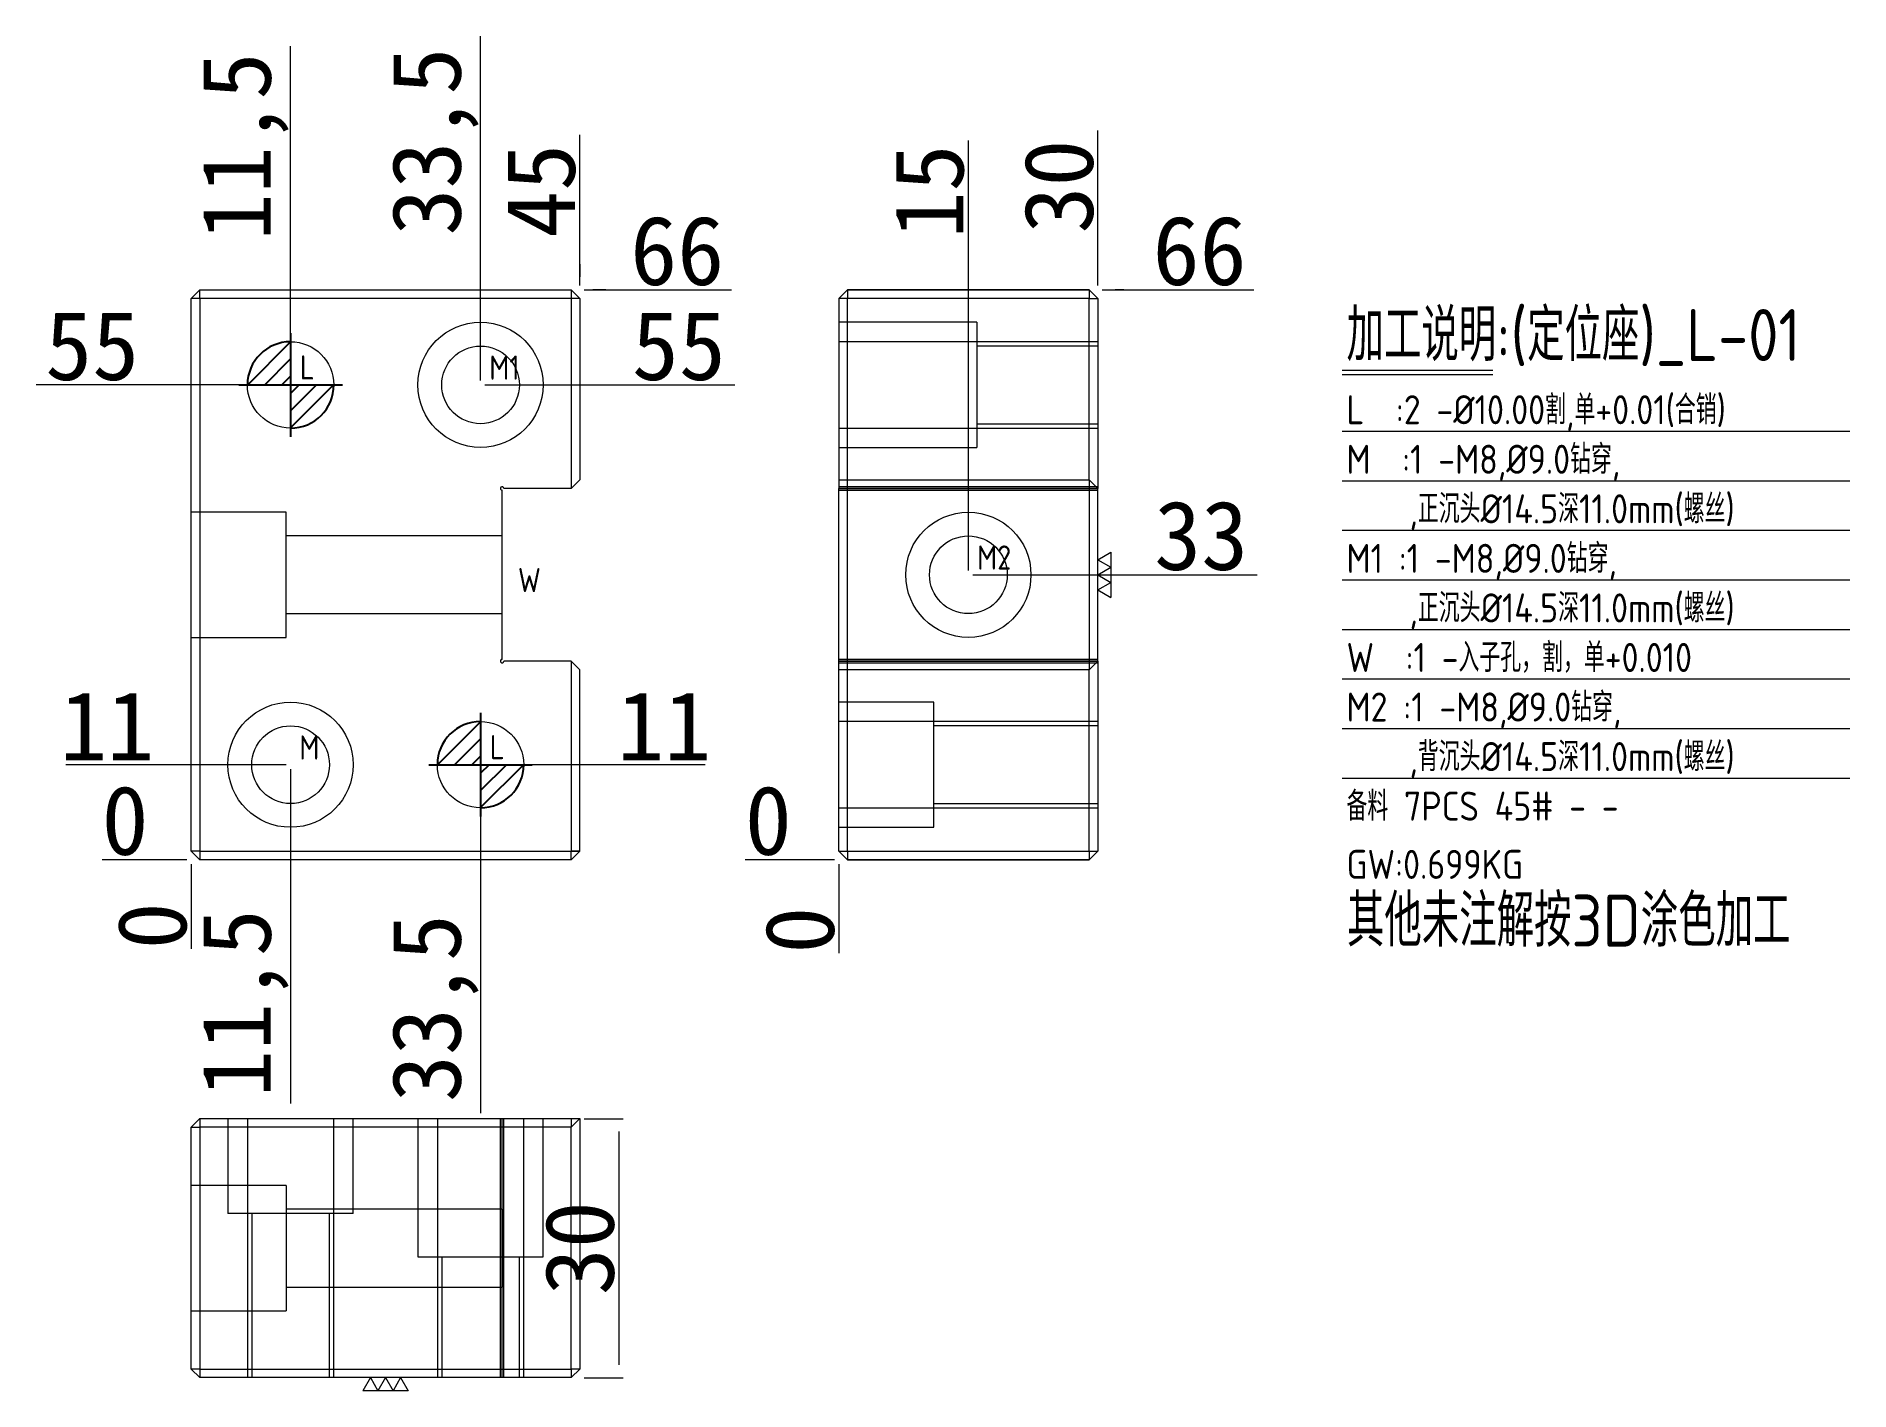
# Model space of a CAD drawing. Header units: millimetres. Extents: x 20255 to 20465, y 34097 to 34254.
import ezdxf

# ---------------------------------------------------------------- set-up
doc = ezdxf.new("R2010")
doc.units = ezdxf.units.MM
doc.linetypes.add('DASHED', pattern=[0])
doc.layers.add('dim', color=4, linetype='Continuous')
doc.layers.add('dim_temp', color=161, linetype='Continuous', lineweight=9)
doc.layers.add('LP', color=7, linetype='Continuous', true_color=0xffffff)
doc.styles.add('_PUG_ERP', font='txt')
doc.styles.add('gbenor', font='gbenor.shx', dxfattribs={"bigfont": 'gbcbig'})
doc.dimstyles.new('_PUG_ERP', dxfattribs={"dimtxt": 8, "dimasz": 1.5, "dimexe": 0.5, "dimexo": 0.5, "dimgap": 0.5, "dimtad": 1, "dimtxsty": '_PUG_ERP', "dimblk": 'CLOSEDBLANK', "dimcen": 0, "dimclrd": 4, "dimclre": 4, "dimclrt": 3, "dimazin": 3, "dimtfac": 1, "dimtmove": 0, "dimatfit": 3, "dimldrblk": 'CLOSEDBLANK', "dimlwd": 9, "dimlwe": 9})

# ---------------------------------------------------------------- blocks, each defined once
blk = doc.blocks.new('*D1268')
at = {"layer": 'Defpoints', "color": 0}
for p in [(20306.64, 34169.94), (20322.64, 34169.94), (20273.14, 34158.93)]:
    blk.add_point(p, dxfattribs=at)
at = {"layer": 'dim_temp', "color": 4, "lineweight": 9}
for p, q in [((20307.14, 34169.94), (20316.64, 34169.94)), ((20316.64, 34169.94), (20319.64, 34169.94)), ((20319.64, 34169.94), (20332.66, 34169.94))]:
    blk.add_line(p, q, dxfattribs=at)
at = {"layer": 'dim_temp', "color": 3, "lineweight": 18, "insert": (20327.9, 34174.44), "char_height": 8, "attachment_point": 5, "style": '_PUG_ERP'}
blk.add_mtext('11', dxfattribs=at)
blk = doc.blocks.new('_ClosedBlank')
blk = doc.blocks.new('*D1269')
at = {"layer": 'Defpoints', "color": 0}
for p in [(20306.64, 34213.93), (20322.64, 34213.93), (20273.14, 34158.93)]:
    blk.add_point(p, dxfattribs=at)
at = {"layer": 'dim_temp', "color": 4, "lineweight": 9}
for p, q in [((20307.14, 34213.93), (20316.64, 34213.93)), ((20316.64, 34213.93), (20319.64, 34213.93)), ((20319.64, 34213.93), (20336.09, 34213.93))]:
    blk.add_line(p, q, dxfattribs=at)
at = {"layer": 'dim_temp', "color": 3, "lineweight": 18, "insert": (20329.61, 34218.43), "char_height": 8, "attachment_point": 5, "style": '_PUG_ERP'}
blk.add_mtext('55', dxfattribs=at)
blk = doc.blocks.new('*D1270')
at = {"layer": 'Defpoints', "color": 0}
for p in [(20318.14, 34224.93), (20322.64, 34224.93), (20273.14, 34158.93)]:
    blk.add_point(p, dxfattribs=at)
at = {"layer": 'dim_temp', "color": 4, "lineweight": 9}
for p, q in [((20318.64, 34224.93), (20321.14, 34224.93)), ((20321.14, 34224.93), (20319.64, 34224.93)), ((20319.64, 34224.93), (20335.71, 34224.93))]:
    blk.add_line(p, q, dxfattribs=at)
at = {"layer": 'dim_temp', "color": 3, "lineweight": 18, "insert": (20329.42, 34229.43), "char_height": 8, "attachment_point": 5, "style": '_PUG_ERP'}
blk.add_mtext('66', dxfattribs=at)
blk = doc.blocks.new('*D1271')
at = {"layer": 'Defpoints', "color": 0}
for p in [(20268.64, 34158.93), (20273.14, 34158.93), (20273.14, 34158.93)]:
    blk.add_point(p, dxfattribs=at)
at = {"layer": 'dim_temp', "color": 4, "lineweight": 9}
blk.add_line((20272.64, 34158.93), (20262.8, 34158.93), dxfattribs=at)
at = {"layer": 'dim_temp', "color": 3, "lineweight": 18, "insert": (20265.47, 34163.43), "char_height": 8, "attachment_point": 5, "style": '_PUG_ERP'}
blk.add_mtext('0', dxfattribs=at)
blk = doc.blocks.new('*D1272')
at = {"layer": 'Defpoints', "color": 0}
for p in [(20268.64, 34169.93), (20284.64, 34169.93), (20273.14, 34158.93)]:
    blk.add_point(p, dxfattribs=at)
at = {"layer": 'dim_temp', "color": 4, "lineweight": 9}
for p, q in [((20271.64, 34169.93), (20258.61, 34169.93)), ((20274.64, 34169.93), (20271.64, 34169.93)), ((20284.14, 34169.93), (20274.64, 34169.93))]:
    blk.add_line(p, q, dxfattribs=at)
at = {"layer": 'dim_temp', "color": 3, "lineweight": 18, "insert": (20263.38, 34174.43), "char_height": 8, "attachment_point": 5, "style": '_PUG_ERP'}
blk.add_mtext('11', dxfattribs=at)
blk = doc.blocks.new('*D1273')
at = {"layer": 'Defpoints', "color": 0}
for p in [(20268.64, 34213.93), (20284.64, 34213.93), (20273.14, 34158.93)]:
    blk.add_point(p, dxfattribs=at)
at = {"layer": 'dim_temp', "color": 4, "lineweight": 9}
for p, q in [((20271.64, 34213.93), (20255.19, 34213.93)), ((20274.64, 34213.93), (20271.64, 34213.93)), ((20284.14, 34213.93), (20274.64, 34213.93))]:
    blk.add_line(p, q, dxfattribs=at)
at = {"layer": 'dim_temp', "color": 3, "lineweight": 18, "insert": (20261.66, 34218.43), "char_height": 8, "attachment_point": 5, "style": '_PUG_ERP'}
blk.add_mtext('55', dxfattribs=at)
blk = doc.blocks.new('*D1274')
at = {"layer": 'Defpoints', "color": 0}
for p in [(20306.64, 34169.94), (20273.14, 34158.93), (20306.64, 34154.43)]:
    blk.add_point(p, dxfattribs=at)
at = {"layer": 'dim_temp', "color": 4, "lineweight": 9}
blk.add_line((20306.64, 34169.44), (20306.64, 34129.55), dxfattribs=at)
at = {"layer": 'dim_temp', "color": 3, "lineweight": 18, "insert": (20301.38, 34141.74), "char_height": 8, "attachment_point": 5, "rotation": 90, "style": '_PUG_ERP'}
blk.add_mtext('33,5', dxfattribs=at)
blk = doc.blocks.new('*D1275')
at = {"layer": 'Defpoints', "color": 0}
for p in [(20284.64, 34169.93), (20273.14, 34158.93), (20284.64, 34154.43)]:
    blk.add_point(p, dxfattribs=at)
at = {"layer": 'dim_temp', "color": 4, "lineweight": 9}
for p, q in [((20284.64, 34169.43), (20284.64, 34160.43)), ((20284.64, 34160.43), (20284.64, 34157.43)), ((20284.64, 34157.43), (20284.64, 34130.69))]:
    blk.add_line(p, q, dxfattribs=at)
at = {"layer": 'dim_temp', "color": 3, "lineweight": 18, "insert": (20279.38, 34142.31), "char_height": 8, "attachment_point": 5, "rotation": 90, "style": '_PUG_ERP'}
blk.add_mtext('11,5', dxfattribs=at)
blk = doc.blocks.new('*D1276')
at = {"layer": 'Defpoints', "color": 0}
for p in [(20273.14, 34158.93), (20273.14, 34158.93), (20273.14, 34154.43)]:
    blk.add_point(p, dxfattribs=at)
at = {"layer": 'dim_temp', "color": 4, "lineweight": 9}
blk.add_line((20273.14, 34158.43), (20273.14, 34148.6), dxfattribs=at)
at = {"layer": 'dim_temp', "color": 3, "lineweight": 18, "insert": (20268.64, 34151.27), "char_height": 8, "attachment_point": 5, "rotation": 90, "style": '_PUG_ERP'}
blk.add_mtext('0', dxfattribs=at)
blk = doc.blocks.new('*D1277')
at = {"layer": 'Defpoints', "color": 0}
for p in [(20318.14, 34229.43), (20318.14, 34224.93), (20273.14, 34158.93)]:
    blk.add_point(p, dxfattribs=at)
at = {"layer": 'dim_temp', "color": 4, "lineweight": 9}
for p, q in [((20318.14, 34226.43), (20318.14, 34242.88)), ((20318.14, 34225.43), (20318.14, 34227.93)), ((20318.14, 34227.93), (20318.14, 34226.43))]:
    blk.add_line(p, q, dxfattribs=at)
at = {"layer": 'dim_temp', "color": 3, "lineweight": 18, "insert": (20313.64, 34236.41), "char_height": 8, "attachment_point": 5, "rotation": 90, "style": '_PUG_ERP'}
blk.add_mtext('45', dxfattribs=at)
blk = doc.blocks.new('*D1278')
at = {"layer": 'Defpoints', "color": 0}
for p in [(20306.64, 34229.43), (20306.64, 34213.93), (20273.14, 34158.93)]:
    blk.add_point(p, dxfattribs=at)
at = {"layer": 'dim_temp', "color": 4, "lineweight": 9}
for p, q in [((20306.64, 34226.43), (20306.64, 34254.31)), ((20306.64, 34223.43), (20306.64, 34226.43)), ((20306.64, 34214.43), (20306.64, 34223.43))]:
    blk.add_line(p, q, dxfattribs=at)
at = {"layer": 'dim_temp', "color": 3, "lineweight": 18, "insert": (20301.38, 34242.12), "char_height": 8, "attachment_point": 5, "rotation": 90, "style": '_PUG_ERP'}
blk.add_mtext('33,5', dxfattribs=at)
blk = doc.blocks.new('*D1279')
at = {"layer": 'Defpoints', "color": 0}
for p in [(20284.64, 34229.43), (20284.64, 34213.93), (20273.14, 34158.93)]:
    blk.add_point(p, dxfattribs=at)
at = {"layer": 'dim_temp', "color": 4, "lineweight": 9}
for p, q in [((20284.64, 34226.43), (20284.64, 34253.17)), ((20284.64, 34223.43), (20284.64, 34226.43)), ((20284.64, 34214.43), (20284.64, 34223.43))]:
    blk.add_line(p, q, dxfattribs=at)
at = {"layer": 'dim_temp', "color": 3, "lineweight": 18, "insert": (20279.38, 34241.55), "char_height": 8, "attachment_point": 5, "rotation": 90, "style": '_PUG_ERP'}
blk.add_mtext('11,5', dxfattribs=at)
blk = doc.blocks.new('*D1280')
at = {"layer": 'Defpoints', "color": 0}
for p in [(20318.14, 34128.93), (20318.14, 34098.93), (20322.64, 34098.93)]:
    blk.add_point(p, dxfattribs=at)
at = {"layer": 'dim_temp', "color": 4, "lineweight": 9}
for p, q in [((20318.64, 34128.93), (20323.14, 34128.93)), ((20322.64, 34127.43), (20322.64, 34100.43)), ((20318.64, 34098.93), (20323.14, 34098.93))]:
    blk.add_line(p, q, dxfattribs=at)
at = {"layer": 'dim_temp', "color": 3, "lineweight": 18, "insert": (20318.14, 34113.93), "char_height": 8, "attachment_point": 5, "rotation": 90, "style": '_PUG_ERP'}
blk.add_mtext('30', dxfattribs=at)
blk = doc.blocks.new('*D1281')
at = {"layer": 'Defpoints', "color": 0}
for p in [(20363.14, 34191.93), (20383.14, 34191.93), (20348.14, 34158.93)]:
    blk.add_point(p, dxfattribs=at)
at = {"layer": 'dim_temp', "color": 4, "lineweight": 9}
for p, q in [((20363.64, 34191.93), (20377.14, 34191.93)), ((20377.14, 34191.93), (20380.14, 34191.93)), ((20380.14, 34191.93), (20396.59, 34191.93))]:
    blk.add_line(p, q, dxfattribs=at)
at = {"layer": 'dim_temp', "color": 3, "lineweight": 18, "insert": (20390.11, 34196.43), "char_height": 8, "attachment_point": 5, "style": '_PUG_ERP'}
blk.add_mtext('33', dxfattribs=at)
blk = doc.blocks.new('*D1282')
at = {"layer": 'Defpoints', "color": 0}
for p in [(20378.14, 34224.93), (20383.14, 34224.93), (20348.14, 34158.93)]:
    blk.add_point(p, dxfattribs=at)
at = {"layer": 'dim_temp', "color": 4, "lineweight": 9}
for p, q in [((20378.64, 34224.93), (20381.14, 34224.93)), ((20381.14, 34224.93), (20380.14, 34224.93)), ((20380.14, 34224.93), (20396.21, 34224.93))]:
    blk.add_line(p, q, dxfattribs=at)
at = {"layer": 'dim_temp', "color": 3, "lineweight": 18, "insert": (20389.92, 34229.43), "char_height": 8, "attachment_point": 5, "style": '_PUG_ERP'}
blk.add_mtext('66', dxfattribs=at)
blk = doc.blocks.new('*D1283')
at = {"layer": 'Defpoints', "color": 0}
for p in [(20343.14, 34158.93), (20348.14, 34158.93), (20348.14, 34158.93)]:
    blk.add_point(p, dxfattribs=at)
at = {"layer": 'dim_temp', "color": 4, "lineweight": 9}
blk.add_line((20347.64, 34158.93), (20337.3, 34158.93), dxfattribs=at)
at = {"layer": 'dim_temp', "color": 3, "lineweight": 18, "insert": (20339.97, 34163.43), "char_height": 8, "attachment_point": 5, "style": '_PUG_ERP'}
blk.add_mtext('0', dxfattribs=at)
blk = doc.blocks.new('*D1284')
at = {"layer": 'Defpoints', "color": 0}
for p in [(20348.14, 34158.93), (20348.14, 34158.93), (20348.14, 34153.93)]:
    blk.add_point(p, dxfattribs=at)
at = {"layer": 'dim_temp', "color": 4, "lineweight": 9}
blk.add_line((20348.14, 34158.43), (20348.14, 34148.1), dxfattribs=at)
at = {"layer": 'dim_temp', "color": 3, "lineweight": 18, "insert": (20343.64, 34150.77), "char_height": 8, "attachment_point": 5, "rotation": 90, "style": '_PUG_ERP'}
blk.add_mtext('0', dxfattribs=at)
blk = doc.blocks.new('*D1285')
at = {"layer": 'Defpoints', "color": 0}
for p in [(20378.14, 34229.93), (20378.14, 34224.93), (20348.14, 34158.93)]:
    blk.add_point(p, dxfattribs=at)
at = {"layer": 'dim_temp', "color": 4, "lineweight": 9}
blk.add_line((20378.14, 34225.43), (20378.14, 34243.38), dxfattribs=at)
at = {"layer": 'dim_temp', "color": 3, "lineweight": 18, "insert": (20373.64, 34236.91), "char_height": 8, "attachment_point": 5, "rotation": 90, "style": '_PUG_ERP'}
blk.add_mtext('30', dxfattribs=at)
blk = doc.blocks.new('*D1286')
at = {"layer": 'Defpoints', "color": 0}
for p in [(20363.14, 34229.93), (20363.14, 34191.93), (20348.14, 34158.93)]:
    blk.add_point(p, dxfattribs=at)
at = {"layer": 'dim_temp', "color": 4, "lineweight": 9}
blk.add_line((20363.14, 34192.43), (20363.14, 34242.24), dxfattribs=at)
at = {"layer": 'dim_temp', "color": 3, "lineweight": 18, "insert": (20358.64, 34236.34), "char_height": 8, "attachment_point": 5, "rotation": 90, "style": '_PUG_ERP'}
blk.add_mtext('15', dxfattribs=at)
blk = doc.blocks.new('pg_hx_L0')
at = {"color": 230}
for p, q in [((-0.5, -0.003), (0, 0.497)), ((0, 0.6), (0, -0.6)), ((-0.3, 0), (0, 0.3)), ((-0.6, 0), (0.6, 0)), ((-0.1, 0), (0, 0.1)), ((0.5, 0.003), (0, -0.497)), ((0.1, 0), (0, -0.1)), ((0.3, 0), (0, -0.3))]:
    blk.add_line(p, q, dxfattribs=at)
for start, end in [(90, 180), (270, 0)]:
    blk.add_arc((0, 0), 0.5, start, end, dxfattribs=at)
blk = doc.blocks.new('pg_hx_LLL0')
blk.add_blockref('pg_hx_L0', (0, 0))

msp = doc.modelspace()

# ---------------------------------------------------------------- linework, layer by layer
at = {"layer": 'dim', "color": 8, "linetype": 'Continuous', "lineweight": 18}
for p, q in [((20406.432, 34215.653), (20423.878, 34215.653)), ((20406.432, 34215.149), (20423.878, 34215.149)), ((20406.432, 34208.569), (20465.219, 34208.569)), ((20406.432, 34202.829), (20465.219, 34202.829)), ((20406.432, 34197.089), (20465.219, 34197.089)), ((20406.432, 34191.349), (20465.219, 34191.349)), ((20406.432, 34185.609), (20465.219, 34185.609)), ((20406.432, 34179.869), (20465.219, 34179.869)), ((20406.432, 34174.129), (20465.219, 34174.129)), ((20406.432, 34168.389), (20465.219, 34168.389))]:
    msp.add_line(p, q, dxfattribs=at)
at = {"layer": 'dim', "color": 20, "linetype": 'Continuous', "lineweight": 18}
for p, q in [((20378.138, 34193.682), (20379.653, 34194.558)), ((20378.138, 34193.682), (20379.653, 34192.807)), ((20379.653, 34194.558), (20379.653, 34189.307)), ((20378.138, 34191.932), (20379.653, 34192.807)), ((20378.138, 34191.932), (20379.653, 34191.057)), ((20378.138, 34190.182), (20379.653, 34191.057)), ((20378.138, 34190.182), (20379.653, 34189.307)), ((20293.887, 34098.932), (20293.012, 34097.416)), ((20298.263, 34097.416), (20293.012, 34097.416)), ((20293.887, 34098.932), (20294.762, 34097.416)), ((20295.638, 34098.932), (20294.762, 34097.416)), ((20295.638, 34098.932), (20296.513, 34097.416)), ((20297.388, 34098.932), (20296.513, 34097.416)), ((20297.388, 34098.932), (20298.263, 34097.416))]:
    msp.add_line(p, q, dxfattribs=at)
at = {"layer": 'LP', "color": 135, "linetype": 'Continuous', "lineweight": 18}
for p, q in [((20274.138, 34224.932), (20273.138, 34223.932)), ((20273.138, 34159.932), (20273.138, 34223.932)), ((20274.138, 34223.932), (20273.138, 34223.932)), ((20274.138, 34224.932), (20317.138, 34224.932)), ((20274.138, 34223.932), (20274.138, 34224.932)), ((20318.138, 34223.932), (20274.138, 34223.932)), ((20274.138, 34223.932), (20274.138, 34159.932)), ((20317.138, 34224.932), (20318.138, 34223.932)), ((20318.138, 34223.932), (20318.138, 34202.932)), ((20349.138, 34224.932), (20348.138, 34223.932)), ((20348.138, 34223.932), (20349.138, 34224.932)), ((20377.138, 34223.932), (20348.138, 34223.932)), ((20348.138, 34223.932), (20348.138, 34202.932)), ((20377.138, 34224.932), (20349.138, 34224.932)), ((20349.138, 34224.932), (20377.138, 34224.932)), ((20349.138, 34224.932), (20349.138, 34224.932)), ((20377.138, 34224.932), (20378.138, 34223.932)), ((20377.138, 34224.932), (20377.138, 34224.932)), ((20377.138, 34224.932), (20378.138, 34223.932)), ((20377.138, 34224.932), (20377.138, 34223.932)), ((20377.138, 34223.932), (20378.138, 34223.932)), ((20377.138, 34202.932), (20377.138, 34223.932)), ((20378.138, 34223.932), (20378.138, 34201.932)), ((20318.138, 34202.932), (20317.138, 34201.932)), ((20348.138, 34202.932), (20348.138, 34201.932)), ((20348.138, 34202.932), (20377.138, 34202.932)), ((20377.138, 34202.932), (20378.138, 34201.932)), ((20318.138, 34180.932), (20317.138, 34181.932)), ((20318.138, 34159.932), (20318.138, 34180.932)), ((20348.138, 34180.932), (20348.138, 34181.932)), ((20348.138, 34159.932), (20348.138, 34180.932)), ((20377.138, 34180.932), (20348.138, 34180.932)), ((20377.138, 34180.932), (20378.138, 34181.932)), ((20377.138, 34159.932), (20377.138, 34180.932)), ((20378.138, 34181.932), (20378.138, 34159.932)), ((20273.138, 34159.932), (20274.138, 34158.932)), ((20274.138, 34159.932), (20273.138, 34159.932)), ((20274.138, 34159.932), (20274.138, 34158.932)), ((20274.138, 34159.932), (20318.138, 34159.932)), ((20317.138, 34158.932), (20318.138, 34159.932)), ((20348.138, 34159.932), (20377.138, 34159.932)), ((20349.138, 34158.932), (20348.138, 34159.932)), ((20377.138, 34158.932), (20378.138, 34159.932)), ((20377.138, 34159.932), (20378.138, 34159.932)), ((20377.138, 34159.932), (20377.138, 34158.932)), ((20317.138, 34158.932), (20274.138, 34158.932)), ((20377.138, 34158.932), (20349.138, 34158.932)), ((20274.138, 34128.932), (20273.138, 34127.932)), ((20274.138, 34128.932), (20318.138, 34128.932)), ((20274.138, 34128.932), (20274.138, 34127.932)), ((20317.138, 34127.932), (20318.138, 34128.932)), ((20318.138, 34128.932), (20318.138, 34099.932)), ((20273.138, 34099.932), (20273.138, 34127.932)), ((20273.138, 34127.932), (20274.138, 34127.932)), ((20317.138, 34127.932), (20274.138, 34127.932)), ((20274.138, 34127.932), (20274.138, 34099.932)), ((20317.138, 34099.932), (20317.138, 34127.932)), ((20274.138, 34099.932), (20273.138, 34099.932)), ((20273.138, 34099.932), (20274.138, 34098.932)), ((20274.138, 34099.932), (20274.138, 34098.932)), ((20274.138, 34099.932), (20317.138, 34099.932)), ((20318.138, 34099.932), (20317.138, 34099.932)), ((20317.138, 34099.932), (20317.138, 34098.932)), ((20318.138, 34099.932), (20317.138, 34098.932)), ((20317.138, 34098.932), (20274.138, 34098.932))]:
    msp.add_line(p, q, dxfattribs=at)
at = {"layer": 'LP', "color": 135, "linetype": 'DASHED', "lineweight": 13, "ltscale": 0.188813}
for p, q in [((20317.138, 34224.932), (20317.138, 34223.932)), ((20317.138, 34223.932), (20317.138, 34201.932)), ((20318.138, 34223.932), (20317.138, 34223.932)), ((20348.138, 34223.932), (20348.138, 34223.932)), ((20349.138, 34224.932), (20349.138, 34223.932)), ((20349.138, 34159.932), (20349.138, 34223.932)), ((20378.138, 34223.932), (20378.138, 34223.932)), ((20377.138, 34202.932), (20377.138, 34180.933)), ((20317.138, 34181.932), (20317.138, 34159.932)), ((20318.138, 34159.932), (20317.138, 34159.932)), ((20317.138, 34158.932), (20317.138, 34159.932)), ((20348.138, 34159.932), (20349.138, 34158.932)), ((20348.138, 34159.932), (20348.138, 34159.932)), ((20349.138, 34159.932), (20349.138, 34158.932)), ((20377.138, 34158.932), (20378.138, 34159.932)), ((20378.138, 34159.932), (20378.138, 34159.932)), ((20349.138, 34158.932), (20377.138, 34158.932)), ((20349.138, 34158.932), (20349.138, 34158.932)), ((20377.138, 34158.932), (20377.138, 34158.932)), ((20274.138, 34128.932), (20274.138, 34127.932)), ((20274.138, 34099.932), (20274.138, 34098.932)), ((20317.138, 34099.932), (20317.138, 34098.932))]:
    msp.add_line(p, q, dxfattribs=at)
at = {"layer": 'LP', "color": 31, "linetype": 'DASHED', "lineweight": 13, "ltscale": 0.188813}
for p, q in [((20364.138, 34221.182), (20348.138, 34221.182)), ((20364.138, 34221.182), (20364.138, 34206.682)), ((20378.138, 34218.432), (20364.138, 34218.432)), ((20364.138, 34209.432), (20378.138, 34209.432)), ((20348.138, 34206.682), (20364.138, 34206.682)), ((20284.138, 34199.182), (20273.138, 34199.182)), ((20284.138, 34184.682), (20284.138, 34199.182)), ((20309.137, 34196.432), (20284.138, 34196.432)), ((20284.138, 34187.432), (20309.137, 34187.432)), ((20273.138, 34184.682), (20284.138, 34184.682)), ((20359.138, 34177.182), (20348.138, 34177.182)), ((20359.138, 34162.682), (20359.138, 34177.182)), ((20378.138, 34174.432), (20359.138, 34174.432)), ((20359.138, 34165.432), (20378.138, 34165.432)), ((20348.138, 34162.682), (20359.138, 34162.682)), ((20277.388, 34128.932), (20277.388, 34117.932)), ((20291.888, 34117.932), (20291.888, 34128.932)), ((20299.388, 34128.932), (20299.388, 34112.932)), ((20313.888, 34112.932), (20313.888, 34128.932)), ((20284.138, 34121.182), (20273.138, 34121.182)), ((20284.138, 34121.182), (20284.138, 34113.932)), ((20284.638, 34117.932), (20277.388, 34117.932)), ((20280.138, 34117.932), (20280.138, 34098.932)), ((20309.137, 34118.432), (20284.138, 34118.432)), ((20291.888, 34117.932), (20284.638, 34117.932)), ((20289.138, 34098.932), (20289.138, 34117.932)), ((20309.137, 34118.432), (20309.137, 34109.432)), ((20284.138, 34113.932), (20284.138, 34106.682)), ((20299.388, 34112.932), (20313.888, 34112.932)), ((20302.138, 34112.932), (20302.138, 34098.932)), ((20311.138, 34098.932), (20311.138, 34112.932)), ((20284.138, 34109.432), (20309.137, 34109.432)), ((20273.138, 34106.682), (20284.138, 34106.682))]:
    msp.add_line(p, q, dxfattribs=at)
at = {"layer": 'LP', "color": 1, "linetype": 'DASHED', "lineweight": 13, "ltscale": 0.188813}
for p, q in [((20378.138, 34218.929), (20348.138, 34218.929)), ((20348.138, 34208.929), (20378.138, 34208.929)), ((20378.138, 34202.132), (20348.138, 34202.132)), ((20378.138, 34201.932), (20348.138, 34201.932)), ((20348.138, 34201.932), (20348.138, 34201.932)), ((20378.138, 34201.932), (20378.138, 34201.932)), ((20348.138, 34201.732), (20378.138, 34201.732)), ((20378.138, 34182.132), (20348.138, 34182.132)), ((20348.138, 34181.732), (20378.138, 34181.732)), ((20378.138, 34181.932), (20378.138, 34181.932)), ((20378.138, 34174.935), (20348.138, 34174.935)), ((20348.138, 34164.935), (20378.138, 34164.935)), ((20279.637, 34128.932), (20279.637, 34098.932)), ((20289.638, 34098.932), (20289.638, 34128.932)), ((20301.637, 34128.932), (20301.637, 34098.932)), ((20308.932, 34128.932), (20308.932, 34098.932)), ((20309.137, 34098.932), (20309.137, 34128.932)), ((20309.137, 34098.932), (20309.137, 34128.932)), ((20309.332, 34098.932), (20309.332, 34128.932)), ((20311.638, 34098.932), (20311.638, 34128.932)), ((20317.138, 34128.932), (20317.138, 34127.932)), ((20317.138, 34099.932), (20317.138, 34098.932))]:
    msp.add_line(p, q, dxfattribs=at)
at = {"layer": 'LP', "color": 1, "linetype": 'Continuous', "lineweight": 18}
for p, q in [((20317.138, 34201.932), (20309.332, 34201.932)), ((20348.138, 34201.732), (20348.138, 34201.932)), ((20378.138, 34201.932), (20348.138, 34201.932)), ((20378.138, 34201.732), (20378.138, 34201.932)), ((20309.137, 34182.132), (20309.137, 34201.732)), ((20348.138, 34182.132), (20348.138, 34201.732)), ((20378.138, 34201.732), (20348.138, 34201.732)), ((20378.138, 34182.132), (20378.138, 34201.732)), ((20317.138, 34181.932), (20309.332, 34181.932)), ((20348.138, 34181.932), (20348.138, 34182.132)), ((20378.138, 34182.132), (20348.138, 34182.132)), ((20348.138, 34181.932), (20348.138, 34181.932)), ((20378.138, 34181.932), (20348.138, 34181.932)), ((20348.138, 34181.932), (20378.138, 34181.932)), ((20378.138, 34181.932), (20378.138, 34182.132))]:
    msp.add_line(p, q, dxfattribs=at)
at = {"layer": 'LP', "color": 42, "linetype": 'Continuous', "lineweight": 18}
for centre, radius in [((20306.638, 34213.932), 7.25), ((20306.638, 34213.932), 4.5), ((20284.638, 34169.932), 7.25), ((20284.638, 34169.932), 4.5)]:
    msp.add_circle(centre, radius, dxfattribs=at)
at = {"layer": 'LP', "color": 1, "linetype": 'Continuous', "lineweight": 18}
for centre, radius in [((20284.638, 34213.929), 5), ((20363.138, 34191.932), 4.5), ((20306.638, 34169.935), 5)]:
    msp.add_circle(centre, radius, dxfattribs=at)
at = {"layer": 'LP', "color": 30, "linetype": 'DASHED', "lineweight": 13, "ltscale": 0.188813}
msp.add_circle((20363.138, 34191.932), 7.25, dxfattribs=at)
at = {"layer": 'LP', "color": 1, "linetype": 'Continuous', "lineweight": 18}
for centre, start, end in [((20309.132, 34201.932), 359.99999, 271.44506), ((20309.132, 34181.932), 88.55494, 359.99999)]:
    msp.add_arc(centre, 0.2, start, end, dxfattribs=at)

# ---------------------------------------------------------------- block references
at = {"layer": 'LP', "lineweight": 18, "ltscale": 0.188813, "xscale": 10, "yscale": 10, "zscale": 10}
for p in [(20284.638, 34213.929), (20306.638, 34169.935)]:
    msp.add_blockref('pg_hx_LLL0', p, dxfattribs=at)

# ---------------------------------------------------------------- texts
at = {"layer": 'dim', "color": 4, "lineweight": 18, "style": 'gbenor'}
for s, height, p in [('加工说明:(定位座)_L-01', 6.02, (20406.939, 34216.694)), ('L', 2.8, (20285.712, 34214.559)), ('M1', 2.8, (20307.651, 34214.532)), ('M  :1 -M8,%%c9.0钻穿,', 3.36, (20406.936, 34203.633)), ('    ,正沉头%%c14.5深11.0mm(螺丝)', 3.36, (20406.936, 34197.893)), ('M1 :1 -M8,%%c9.0钻穿,', 3.36, (20406.936, 34192.153)), ('M2', 2.8, (20364.151, 34192.532)), ('W', 2.8, (20310.968, 34189.92)), ('    ,正沉头%%c14.5深11.0mm(螺丝)', 3.36, (20406.936, 34186.413)), ('M2 :1 -M8,%%c9.0钻穿,', 3.36, (20406.936, 34174.933)), ('M', 2.8, (20285.651, 34170.532)), ('L', 2.8, (20307.712, 34170.565)), ('    ,背沉头%%c14.5深11.0mm(螺丝)', 3.36, (20406.936, 34169.193)), ('备料 7PCS 45# - - ', 3.36, (20406.936, 34163.453)), ('GW:0.699KG ', 3.36, (20406.936, 34156.705))]:
    msp.add_text(s, height=height, dxfattribs=at).set_placement(p)
at = {"layer": 'dim', "color": 1, "lineweight": 18, "style": 'gbenor'}
for s, p in [('L  :2 -%%c10.00割,单+0.01(合销)', (20406.936, 34209.373)), ('W  :1 -入子孔，割，单+0.010', (20406.936, 34180.673))]:
    msp.add_text(s, height=3.36, dxfattribs=at).set_placement(p)
at = {"layer": 'dim', "color": 21, "lineweight": 18, "style": 'gbenor'}
msp.add_text('其他未注解按3D涂色加工', height=6.02, dxfattribs=at).set_placement((20406.99, 34148.864))

# ---------------------------------------------------------------- dimensions: what is measured, and where the dimension line sits
at = {"layer": 'dim_temp', "lineweight": 18}
for feature_location, offset, dtype, origin, picture, middle in [((20306.638, 34213.932), (0, 15.5), 1, (20273.138, 34158.932), '*D1278', (20301.376, 34242.123)), ((20284.638, 34213.929), (0, 15.503), 1, (20273.138, 34158.932), '*D1279', (20279.376, 34241.551)), ((20318.138, 34224.932), (0, 4.5), 1, (20273.138, 34158.932), '*D1277', (20313.638, 34236.408)), ((20378.138, 34224.932), (0, 5), 1, (20348.138, 34158.932), '*D1285', (20373.638, 34236.908)), ((20363.138, 34191.932), (0, 38), 1, (20348.138, 34158.932), '*D1286', (20358.638, 34236.337)), ((20318.138, 34224.932), (4.5, 0), 0, (20273.138, 34158.932), '*D1270', (20329.423, 34229.432)), ((20378.138, 34224.932), (5, 0), 0, (20348.138, 34158.932), '*D1282', (20389.923, 34229.432)), ((20284.638, 34213.929), (-16, 0), 0, (20273.138, 34158.932), '*D1273', (20261.661, 34218.429)), ((20306.638, 34213.932), (16, 0), 0, (20273.138, 34158.932), '*D1269', (20329.614, 34218.432)), ((20363.138, 34191.932), (20, 0), 0, (20348.138, 34158.932), '*D1281', (20390.114, 34196.432)), ((20284.638, 34169.932), (-16, 0), 0, (20273.138, 34158.932), '*D1272', (20263.376, 34174.432)), ((20306.638, 34169.935), (16, 0), 0, (20273.138, 34158.932), '*D1268', (20327.899, 34174.435)), ((20273.137523889, 34158.932060072), (-4.5, 0), 0, (20273.137523889, 34158.932060072), '*D1271', (20265.470857222, 34163.432060072)), ((20306.638, 34169.935), (0, -15.503), 1, (20273.138, 34158.932), '*D1274', (20301.376, 34141.742)), ((20284.638, 34169.932), (0, -15.5), 1, (20273.138, 34158.932), '*D1275', (20279.376, 34142.313)), ((20348.137522889, 34158.932060072), (-5, 0), 0, (20348.137522889, 34158.932060072), '*D1283', (20339.970856222, 34163.432060072)), ((20273.137523889, 34158.932060072), (0, -4.5), 1, (20273.137523889, 34158.932060072), '*D1276', (20268.637523889, 34151.265393406)), ((20348.137522889, 34158.932060072), (0, -5), 1, (20348.137522889, 34158.932060072), '*D1284', (20343.637522889, 34150.765393406))]:
    dim = msp.add_ordinate_dim(feature_location=feature_location, offset=offset, dtype=dtype, origin=origin, dimstyle='_PUG_ERP', dxfattribs=at)
    dim.commit()
    dim.dimension.update_dxf_attribs({"geometry": picture, "text_midpoint": middle})
dim = msp.add_linear_dim(base=(20322.638, 34098.932), p1=(20318.138, 34128.932), p2=(20318.138, 34098.932), angle=90, dimstyle='_PUG_ERP', dxfattribs=at)
dim.commit()
dim.dimension.update_dxf_attribs({"geometry": '*D1280', "text_midpoint": (20318.138, 34113.932)})

doc.saveas('drawing.dxf')
